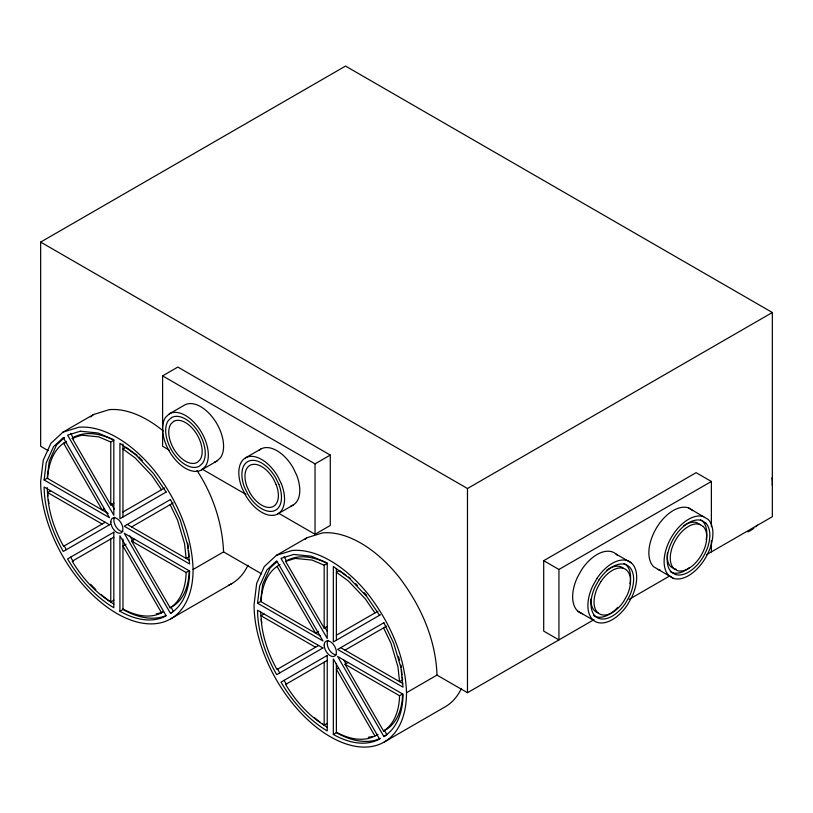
<?xml version="1.0" encoding="UTF-8"?>
<svg xmlns="http://www.w3.org/2000/svg" width="813" height="813" viewBox="0 0 813 813"><rect width="100%" height="100%" fill="white"/><g stroke="black" fill="none" stroke-linecap="round" stroke-linejoin="round"><path stroke-width="1.22" d="M44.126 479.975L46.219 462.841L53.526 446.683L63.272 437.638L109.511 517.718L44.126 479.975L47.174 478.207L49.268 461.083L56.575 444.924L64.552 437.526M47.601 478.461C48.323 464.335 53.373 448.39 66.625 441.388L64.776 443.095M257.538 603.185L259.632 586.051L266.938 569.903L276.684 560.858L322.924 640.929L257.538 603.185L260.587 601.427L262.68 584.293L269.987 568.135L276.816 561.803M261.014 601.671C261.735 587.545 266.786 571.6 280.038 564.598M163.22 430.961A107.794 62.235 60 0 0 109.247 409.661L93.465 414.539L62.977 432.14L50.863 443.37L43.252 460.209L40.65 481.479A107.794 62.235 60 0 0 116.869 613.5A107.794 62.235 60 0 0 193.088 569.496L223.575 551.895L261.684 573.897M90.863 416.947L93.465 414.539M169.297 413.878L165.659 417.242A32.337 18.669 60 0 0 171.543 454.792A32.337 18.669 60 0 0 201.634 469.884L216.878 461.083L220.516 457.709A32.337 18.669 60 0 0 214.632 420.169A32.337 18.669 60 0 0 184.541 405.077L169.297 413.878A32.337 18.669 60 0 1 199.388 428.969A32.337 18.669 60 0 1 205.272 466.51L201.634 469.884M436.988 675.105C435.798 639.14 420.565 605.126 398.878 576.884A107.794 62.235 60 0 0 322.659 532.881L306.877 537.749L276.39 555.35L264.276 566.59L256.664 583.419L254.063 604.699A107.794 62.235 60 0 0 330.281 736.71A107.794 62.235 60 0 0 406.5 692.706L436.988 675.105L467.475 692.706L594.029 619.638M305.19 539.304L306.877 537.749M48.272 450.676L40.65 446.276L40.65 242.091L345.525 66.077L772.35 312.507L772.35 516.692L706.548 554.679M169.175 450.077L162.6 446.276L162.6 375.87L177.844 367.07L330.281 455.077L330.281 525.483L315.038 534.283L278.849 513.389M72.205 438.166C84.898 430.189 101.229 433.786 113.82 440.229L110.771 441.987L98.729 436.866L81.839 435.189L72.205 438.166L110.771 504.975L113.82 503.206M105.192 522.271L63.577 546.295A82.459 47.611 60 0 1 47.601 492.536L50.65 490.778M104.176 508.775L102.143 509.944L63.577 443.146M122.966 512.007L164.582 487.983M110.405 524.243L63.272 551.448A95.121 54.918 60 0 1 44.126 487.007L109.511 524.761M245.516 457.882L260.76 449.081M113.82 537.21L72.205 561.234A82.459 47.611 60 0 0 110.771 601.945L113.82 600.187M131.594 526.946L173.21 502.922M126.015 544.243L122.966 546.011L161.533 612.809L163.565 611.64M170.161 607.829A82.459 47.611 60 0 0 186.136 572.515L189.185 570.756A82.459 47.611 60 0 1 173.21 606.071L170.161 607.829L131.594 541.031L134.643 539.263M162.6 375.87L315.038 463.877L330.281 455.077M189.185 556.681L186.136 558.44L184.551 543.623L177.549 520.066L170.161 504.68M277.853 513.887L293.097 505.086M119.918 611.244A95.121 54.918 60 0 0 166.147 615.827L119.918 535.747L119.918 611.244L122.966 609.486A95.121 54.918 60 0 0 165.984 615.604M170.466 613.337A95.121 54.918 60 0 0 189.612 571.011L124.226 533.257L170.466 613.337L172.498 612.159M170.76 618.835L231.735 583.632M285.617 561.377C298.31 553.399 314.641 556.996 327.233 563.439L324.184 565.198L312.141 560.076L295.251 558.409L285.617 561.377L324.184 628.185L327.233 626.427M40.65 242.091L467.475 488.522L772.35 312.507M318.605 645.481L276.989 669.516A82.459 47.611 60 0 1 261.014 615.756L264.062 613.988M318.605 631.396L315.556 633.164L276.989 566.356M336.379 635.227L377.994 611.193M380.464 614.75L333.33 641.965L333.33 566.468L349.214 578.053L366.856 596.671L379.559 615.268M327.233 660.42L285.617 684.444A82.459 47.611 60 0 0 324.184 725.166L327.233 723.397M345.007 650.156L386.622 626.132M338.411 668.042L336.379 669.221L374.945 736.019L377.994 734.261M383.573 731.039A82.459 47.611 60 0 0 399.549 695.735L402.598 693.967A82.459 47.611 60 0 1 386.622 729.281L383.573 731.039L345.007 664.241L348.055 662.483M711.375 481.479L558.938 569.486L558.938 639.902L543.694 631.101L543.694 560.685L696.131 472.678L711.375 481.479L711.375 526.743M333.33 734.454A95.121 54.918 60 0 0 379.559 739.037L333.33 658.957L333.33 734.454L336.379 732.696A95.121 54.918 60 0 0 380.494 738.346M383.878 736.548A95.121 54.918 60 0 0 403.024 694.221L337.639 656.467L383.878 736.548L386.927 734.789L384.386 730.399M629.12 599.374L669.699 575.95M384.173 742.045L445.148 706.843A107.794 62.235 60 0 0 461.418 688.398M62.977 432.14L78.759 427.262A107.794 62.235 60 0 1 154.978 471.276C176.665 499.517 191.898 533.521 193.088 569.496M276.39 555.35L292.172 550.482A107.794 62.235 60 0 1 368.391 594.486C390.077 622.728 405.311 656.741 406.5 692.706M688.509 507.881L708.164 519.446A34.512 19.929 -60 0 1 705.41 558.053A34.512 19.929 -60 0 1 673.266 578.297L653.611 566.732A34.512 19.929 -60 0 1 656.365 528.125A34.512 19.929 -60 0 1 688.509 507.881L692.92 510.645M616.102 554.09L631.345 562.891M543.694 560.685L558.938 569.486M577.992 611.295L593.236 620.095M202.081 469.071L245.943 494.395M47.174 478.207L108.2 513.44M127.275 524.456L189.388 560.32M260.587 601.427L320.525 636.02M340.688 647.666L402.801 683.53M47.601 492.536L102.143 524.029M131.594 541.031L186.136 572.515M261.014 615.756L315.556 647.239M345.007 664.241L399.549 695.735M700.511 519.883L702.635 521.214A30.162 17.408 -60 0 1 706.182 539.578M700.166 524.751L696.863 522.688A25.813 14.898 -60 0 0 683.448 525.95M670.41 571.569L672.138 572.647A30.162 17.408 -60 0 0 689.648 567.454M673.266 578.297L668.855 575.533A34.512 19.929 -60 0 1 671.609 536.926A34.512 19.929 -60 0 1 703.753 516.682M346.45 575.604L339.428 570.482L336.379 572.24L348.421 581.021L365.311 598.856L374.945 612.951M348.452 577.067L350.464 578.531M137.051 455.31L126.015 447.262L122.966 449.03L135.009 457.81L151.899 475.646L161.533 489.741M355.688 583.714L357.385 585.502M364.143 592.636L366.673 595.319M138.901 456.936L142.275 460.504M196.99 470.534C212.874 494.629 222.315 523.013 223.575 551.895M284.052 556.6L286.583 560.99M324.58 626.813L327.111 631.193M343.858 660.197L345.759 663.489M70.64 433.39L73.8 438.878M111.168 503.593L114.338 509.08M129.816 535.889L132.976 541.367M170.974 607.189L173.515 611.569M383.573 627.89L390.962 643.276L397.964 666.833L399.549 681.65L402.598 679.892L402.313 677.239M398.563 656.833L399.61 660.359M771.954 477.77L772.35 481.479A107.794 62.235 60 0 1 772.269 485.473M401.012 665.075L401.266 667.503M401.531 669.942L402.049 674.8M187.732 543.094L188.26 548.033M188.525 550.503L189.053 555.442M711.375 540.574L711.375 551.895M467.475 488.522L467.475 692.706M336.379 568.48L336.379 640.197M336.379 663.489L336.379 732.696M324.184 565.198L324.184 628.185M324.184 662.178L324.184 725.166M315.038 463.877L315.038 534.283M122.966 444.01L122.966 516.987M122.966 539.019L122.966 609.486M110.771 441.987L110.771 504.975M110.771 538.968L110.771 601.945M757.462 525.147A107.794 62.235 60 0 1 755.714 526.763M753.895 528.247A107.794 62.235 60 0 1 747.99 531.915M248.006 565.177A107.794 62.235 60 0 1 228.646 585.228M617.585 555.625A34.512 19.929 -60 0 0 581.803 569.496L577.393 577.342A34.512 19.929 -60 0 0 582.586 613.734M660.095 570.015A34.512 19.929 -60 0 1 658.022 569.496M374.945 736.019A82.459 47.611 60 0 1 336.379 732.198M279.733 672.9A95.121 54.918 60 0 1 277.324 668.499M261.806 623.002A95.121 54.918 60 0 1 261.298 619.272M260.922 615.583A95.121 54.918 60 0 1 260.688 611.976M372.151 736.497A82.459 47.611 60 0 1 368.36 737.239M327.283 727.33A95.121 54.918 60 0 1 322.273 723.895M320.281 722.401A95.121 54.918 60 0 1 314.397 717.594M286.654 684.668A95.121 54.918 60 0 1 284.052 680.369M161.533 612.809A82.459 47.611 60 0 1 122.966 608.988M336.379 654.8A8.628 4.98 60 0 1 329.021 649.435A8.628 4.98 60 0 1 328.046 640.37M122.936 531.509A8.537 4.929 60 0 1 115.649 526.194A8.537 4.929 60 0 1 114.684 517.22M162.326 612.087A82.459 47.611 60 0 1 156.228 613.825M113.871 604.12A95.121 54.918 60 0 1 100.985 594.384M95.761 589.557A95.121 54.918 60 0 1 90.639 584.293M73.241 561.458A95.121 54.918 60 0 1 70.64 557.159M66.32 549.69A95.121 54.918 60 0 1 63.912 545.289M49.024 503.542A95.121 54.918 60 0 1 48.394 499.782M47.886 496.052A95.121 54.918 60 0 1 47.225 487.587M624.018 563.439A30.162 17.408 -60 0 1 629.953 583.673M617.799 607.352A30.162 17.408 -60 0 1 593.49 615.431M598.429 612.951A25.813 14.898 -60 0 1 591.021 599.018M606.498 570.482A25.813 14.898 -60 0 1 623.49 568.338M676.02 569.212A25.813 14.898 -60 0 1 674.058 568.765L670.755 566.702A25.813 14.898 -60 0 1 667.412 552.972M216.878 461.083A32.337 18.669 60 0 1 214.632 462.058M258.788 450.534A32.337 18.669 60 0 1 293.097 467.749L296.735 475.31A32.337 18.669 60 0 1 290.851 506.062M597.047 578.297L592.636 586.143A34.512 19.929 -60 0 0 595.39 621.579A34.512 19.929 -60 0 0 627.534 604.699L631.945 596.844A34.512 19.929 -60 0 0 629.191 561.417A34.512 19.929 -60 0 0 597.047 578.297M598.968 579.954L595.116 586.823A30.162 17.408 -60 0 0 597.514 617.789A30.162 17.408 -60 0 0 625.614 603.033L629.465 596.173A30.162 17.408 -60 0 0 627.067 565.208A30.162 17.408 -60 0 0 598.968 579.954M600.888 581.62L597.585 587.494A25.813 14.898 -60 0 0 599.648 613.998A25.813 14.898 -60 0 0 623.693 601.366L626.996 595.492A25.813 14.898 -60 0 0 624.933 568.998A25.813 14.898 -60 0 0 600.888 581.62M171.472 417.638L168.321 420.555A27.988 16.158 60 0 0 173.413 453.054A27.988 16.158 60 0 0 199.459 466.113L202.61 463.197A27.988 16.158 60 0 0 197.518 430.707A27.988 16.158 60 0 0 171.472 417.638M173.647 421.408L170.994 423.868A23.638 13.648 60 0 0 175.293 451.317A23.638 13.648 60 0 0 197.285 462.353L199.937 459.884A23.638 13.648 60 0 0 195.638 432.435A23.638 13.648 60 0 0 173.647 421.408M166.147 492.058L119.918 518.745L119.918 443.248L135.801 454.833L153.444 473.461L166.147 492.058M113.82 532.23L67.591 558.917A95.121 54.918 60 0 0 113.82 607.728L113.82 532.23M170.466 499.528L124.226 526.214L189.612 563.968L187.518 544.415L180.212 519.832L170.466 499.528M322.924 647.971L276.684 674.668A95.121 54.918 60 0 1 257.538 610.228L322.924 647.971M327.233 655.441L281.003 682.127A95.121 54.918 60 0 0 327.233 730.938L327.233 655.441M383.878 622.738L337.639 649.435L403.024 687.178L400.931 667.636L393.624 643.042L383.878 622.738M80.294 431.225L67.591 435.148L113.82 515.229L113.82 439.731L97.936 432.973L80.294 431.225M293.706 554.446L281.003 558.368L327.233 638.439L327.233 562.942L311.349 556.194L293.706 554.446M705.684 522.983L701.832 520.564A30.162 17.408 -60 0 0 673.733 538.257A30.162 17.408 -60 0 0 671.335 571.996L675.186 574.415A30.162 17.408 -60 0 0 703.286 556.722A30.162 17.408 -60 0 0 705.684 522.983M703.215 526.509L699.912 524.446A25.813 14.898 -60 0 0 675.867 539.588A25.813 14.898 -60 0 0 673.804 568.47L677.107 570.533A25.813 14.898 -60 0 0 701.152 555.391A25.813 14.898 -60 0 0 703.215 526.509M281.491 484.111L277.853 476.55A32.337 18.669 60 0 0 247.762 456.896A32.337 18.669 60 0 0 241.878 487.648L245.516 495.219A32.337 18.669 60 0 0 275.607 514.863A32.337 18.669 60 0 0 281.491 484.111M278.829 484.355L275.678 477.8A27.988 16.158 60 0 0 249.632 460.798A27.988 16.158 60 0 0 244.54 487.414L247.691 493.958A27.988 16.158 60 0 0 273.737 510.971A27.988 16.158 60 0 0 278.829 484.355M276.156 484.589L273.503 479.06A23.638 13.648 60 0 0 251.512 464.69A23.638 13.648 60 0 0 247.213 487.18L249.865 492.708A23.638 13.648 60 0 0 271.857 507.068A23.638 13.648 60 0 0 276.156 484.589M324.184 645.176A8.628 4.98 60 0 0 333.33 656.558A8.628 4.98 60 0 0 333.33 644.363A8.628 4.98 60 0 0 324.184 645.176M110.832 521.997A8.537 4.929 60 0 0 119.887 533.267A8.537 4.929 60 0 0 119.887 521.194A8.537 4.929 60 0 0 110.832 521.997"/></g></svg>
